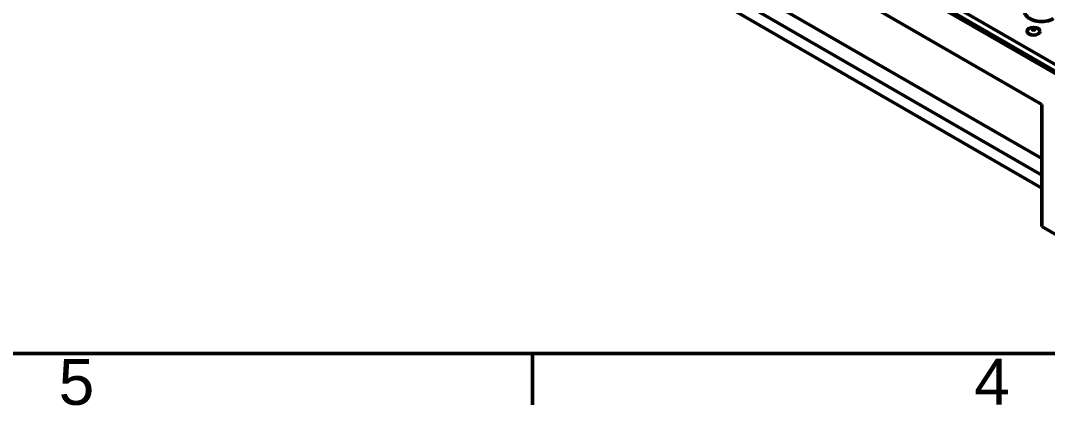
# Model space of a CAD drawing. Header units: millimetres. Extents: x 0 to 2100, y 0 to 1485.
# Drawn here: x 504.7 to 896.5, y 30.2 to 177 of the extents above; entities that cross this region are included whole.
import ezdxf

# ---------------------------------------------------------------- set-up
doc = ezdxf.new("R2010")
doc.units = ezdxf.units.MM
doc.header["$LTSCALE"] = 5
doc.layers.get('0').update_dxf_attribs({"lineweight": 50})
for name, color, linetype, lineweight in [('Rahmen_0', 7, 'Continuous', 50), ('Rahmen_2', 7, 'Continuous', 50), ('Sichtbare Kanten(DIN)', 7, 'Continuous', 50), ('Sichtbare tangentiale Kanten(DIN)', 7, 'Continuous', 50)]:
    doc.layers.add(name, color=color, linetype=linetype, lineweight=lineweight)
doc.styles.add('Aktuell-DINNach Layer', font='arial.ttf')

# ---------------------------------------------------------------- blocks, each defined once
blk = doc.blocks.new('Ränder Standardrahmen')
at = {"layer": 'Rahmen_0'}
blk.add_line((140, 10), (140, 6.1), dxfattribs=at)
at = {"layer": 'Rahmen_0', "flags": 128}
blk.add_lwpolyline([(10, 10), (10, 287), (410, 287), (410, 10), (10, 10)], dxfattribs=at)
at = {"layer": 'Rahmen_2', "char_height": 3.5, "attachment_point": 7, "style": 'Aktuell-DINNach Layer'}
for s, insert in [('5', (103.854, 6.041)), ('4', (173.705, 6.1))]:
    blk.add_mtext(s, dxfattribs=dict(at, insert=insert))

msp = doc.modelspace()

# ---------------------------------------------------------------- linework, layer by layer
at = {"layer": 'Sichtbare Kanten(DIN)'}
for p, q in [((908.52, 151.467), (201.414, 559.715)), ((202.38, 560.164), (908.779, 152.324)), ((894.378, 144.935), (215.556, 536.853)), ((894.378, 117.991), (343.435, 436.078)), ((894.378, 113.092), (343.435, 431.179)), ((894.378, 98.395), (894.378, 144.935)), ((894.378, 98.395), (904.278, 92.679))]:
    msp.add_line(p, q, dxfattribs=at)
msp.add_ellipse((891.179, 172.91), major_axis=(2.5, 0), ratio=0.5773503, dxfattribs=at)
at = {"layer": 'Sichtbare tangentiale Kanten(DIN)'}
for p, q in [((203.005, 562.267), (909.404, 154.427)), ((894.378, 124.318), (345.836, 441.018))]:
    msp.add_line(p, q, dxfattribs=at)
msp.add_ellipse((894.237, 180.33), major_axis=(-6.435, 0), ratio=0.5773503, start_param=5.4977871, end_param=8.6393798, dxfattribs=at)
msp.add_ellipse((891.179, 173.638), major_axis=(-0.511, 0), ratio=0.5773503, dxfattribs=at)

# ---------------------------------------------------------------- block references
at = {"xscale": 5, "yscale": 5, "zscale": 5}
msp.add_blockref('Ränder Standardrahmen', (0, 0), dxfattribs=at)

doc.saveas('drawing.dxf')
